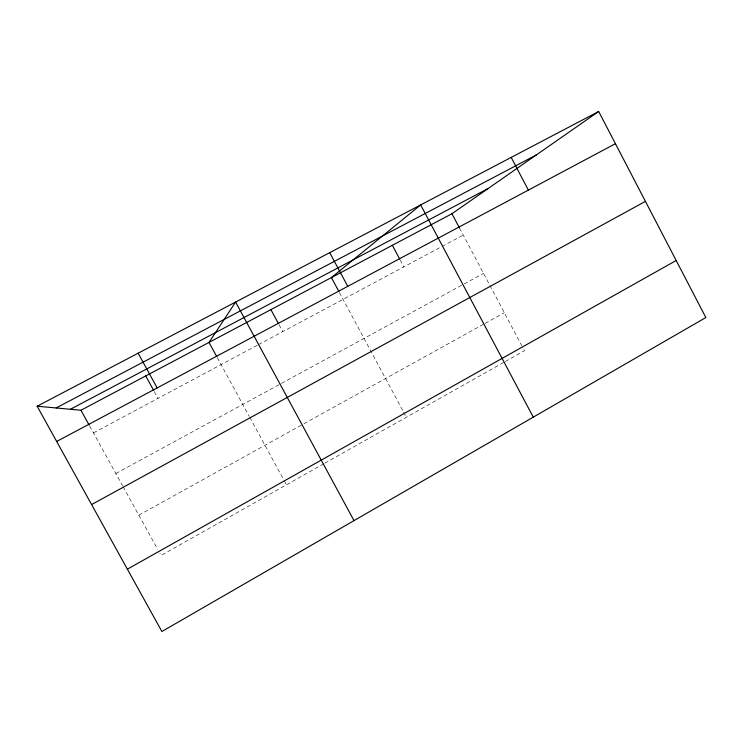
<?xml version="1.0" encoding="UTF-8"?>
<svg xmlns="http://www.w3.org/2000/svg" width="743" height="743" viewBox="0 0 743 743"><rect width="100%" height="100%" fill="white"/><g stroke="black" fill="none" stroke-linecap="round" stroke-linejoin="round"><path stroke-width="0.56" stroke-dasharray="3.71 2.79" d="M323.855 463.753L161.064 555.467L159.949 553.461M324.867 463.177L504.33 362.064M505.333 361.497L524.456 350.724L522.338 346.721M138.83 515.178L302.958 424.253M303.961 423.705L484.083 323.92M485.095 323.363L504.33 312.701M115.843 473.505L463.158 284.476M464.171 283.928L483.526 273.396M93.442 432.9L257.505 345.142M258.518 344.603L441.101 246.945M442.113 246.407L463.251 235.104M89.634 425.999L122.567 485.699M123.134 486.721L157.73 549.43M154.265 391.533L157.999 398.359M217.253 357.55L249.267 416.386M249.806 417.39L283.724 479.746M284.272 480.758L286.482 484.808M279.006 324.626L282.786 331.619M339.375 292.436L403.077 411.139M403.625 412.161L406.356 417.26M400.198 260.004L403.848 266.867M459.48 227.98L521.809 345.718"/><path stroke-width="1.11" d="M37.15 406.217L80.941 410.247L451.939 213.743L598.682 111.487L705.85 317.54L161.89 631.513L37.15 406.217L598.682 111.487M127.378 569.175L676.176 260.487M91.603 504.562L645.435 201.381M56.672 441.472L615.436 143.705M70.418 409.272L488.179 188.49M56.152 407.963L536.288 154.962M80.941 410.247L89.086 425.015M138.142 353.204L157.154 387.92M145.712 375.93L153.727 390.558M216.705 356.538L209.015 342.402L235.605 302.057L354.002 520.629M270.898 309.627L278.458 323.623M329.716 252.657L347.77 286.343M338.845 291.442L331.406 277.585L420.659 204.929L533.27 417.148M392.36 245.301L399.669 259.028M451.939 213.743L459.48 227.98M511.193 157.405L528.366 190.106"/></g></svg>
